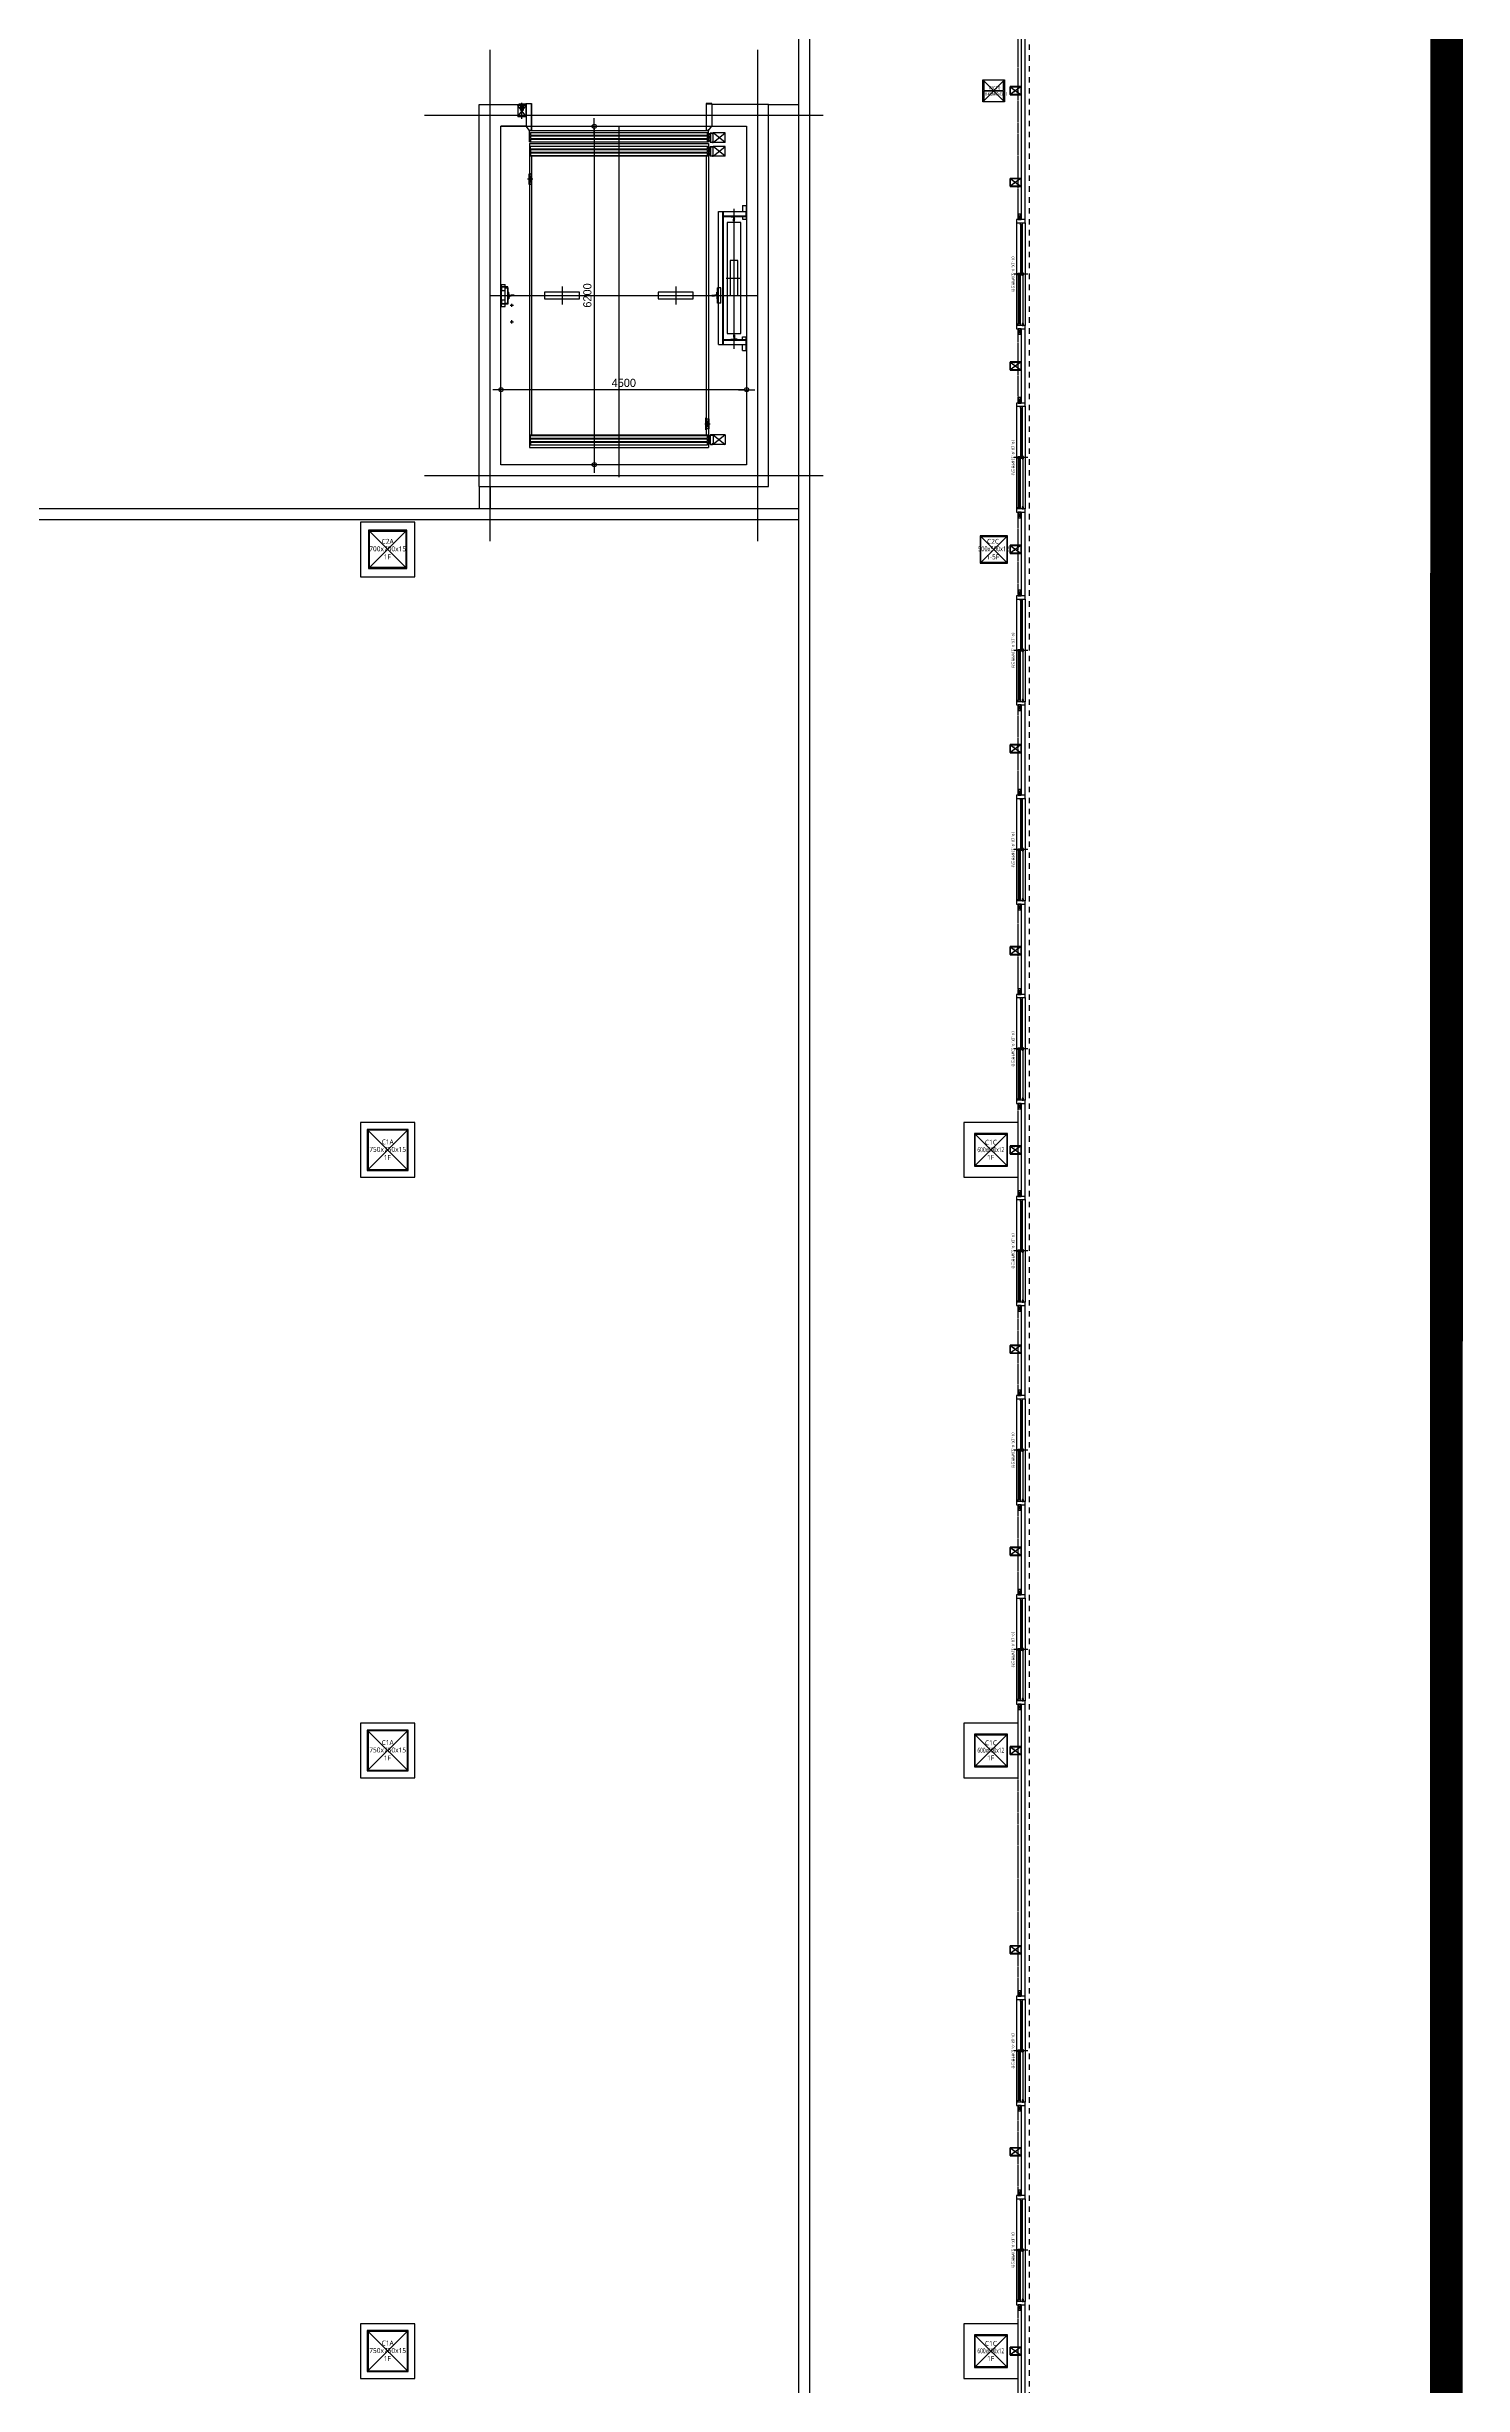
# Model space of a CAD drawing. Header units: millimetres. Extents: x 13515 to 183937, y -33900 to -660.
# Drawn here: x 121622 to 122028, y -20420 to -19750 of the extents above; entities that cross this region are included whole.
import ezdxf
from ezdxf.enums import TextEntityAlignment as Align

# ---------------------------------------------------------------- set-up
doc = ezdxf.new("R2010")
doc.units = ezdxf.units.MM
doc.header["$LTSCALE"] = 100
doc.header["$MEASUREMENT"] = 0
doc.header["$PDSIZE"] = -10
doc.linetypes.add('HIDDEN', pattern=[2, 1, -1])
doc.linetypes.add('HIDDEN2', pattern=[0.1875, 0.125, -0.0625])
doc.layers.get('0').update_dxf_attribs({"linetype": 'CONTINUOUS'})
doc.layers.get('Defpoints').update_dxf_attribs({"color": 171, "linetype": 'CONTINUOUS'})
doc.layers.add('#프레임 라인', color=189, linetype='CONTINUOUS', plot=False)
for name, color, linetype in [('ELE9', 9, 'CONTINUOUS'), ('h COLUMN', 252, 'CONTINUOUS'), ('WC', 2, 'CONTINUOUS'), ('WIN', 4, 'CONTINUOUS'), ('WIN-ETC', 1, 'CONTINUOUS'), ('WIN-G', 252, 'CONTINUOUS'), ('WIN2', 5, 'CONTINUOUS')]:
    doc.layers.add(name, color=color, linetype=linetype)
doc.styles.add('CGS', font='cgse', dxfattribs={"bigfont": 'cgs'})
doc.styles.add('TE', font='malgun_0.ttf')
doc.styles.add('돋움체', font='')
doc.styles.get('돋움체').set_extended_font_data('DotumChe')
doc.dimstyles.new('NDIM 1200', dxfattribs={"dimscale": 75, "dimtxt": 3, "dimasz": 1, "dimexe": 2, "dimexo": 2, "dimgap": 1, "dimtad": 1, "dimdec": 0, "dimdsep": 46, "dimtxsty": 'CGS', "dimblk": 'DOT0', "dimcen": 1, "dimdle": 8, "dimclrd": 256, "dimclre": 256, "dimclrt": 256, "dimadec": 0, "dimazin": 0, "dimtfac": 1, "dimtdec": 0, "dimtix": 1, "dimtmove": 2, "dimatfit": 3, "dimldrblk": 'DOT0', "dimfxl": 1, "dimtolj": 1, "dimtzin": 0, "dimlwd": -1, "dimlwe": -1, "dimarcsym": 0})

# ---------------------------------------------------------------- blocks, each defined once
blk = doc.blocks.new('*U143')
at = {"color": 0, "linetype": 'ByBlock'}
for p, q in [((100, 75), (-100, 75)), ((-100, 75), (-100, -75)), ((-96, 70), (96, 70)), ((-96, -70), (-96, 70)), ((96, 70), (96, -70)), ((100, -75), (100, 75)), ((-100, -75), (100, -75)), ((96, -70), (-96, -70))]:
    blk.add_line(p, q, dxfattribs=at)
at = {"layer": 'Defpoints'}
blk.add_point((0, 0), dxfattribs=at)
blk = doc.blocks.new('WC1')
at = {"layer": 'h COLUMN', "ltscale": 0.1}
for p, q in [((70, -96), (-70, 96)), ((70, 96), (-70, -96))]:
    blk.add_line(p, q, dxfattribs=at)
at = {"layer": 'h COLUMN', "ltscale": 0.1, "rotation": 90}
blk.add_blockref('*U143', (0, 0), dxfattribs=at)
at = {"layer": 'Defpoints', "style": 'TE'}
for s, width, p in [('WC1', 0.8, (-34, 25)), ('ㅁ-200x150x4.5', 0.5, (-74, -35))]:
    blk.add_text(s, height=30, dxfattribs=dict(at, width=width)).set_placement(p, align=Align.MIDDLE_LEFT)
blk = doc.blocks.new('WC10')
at = {"color": 3}
blk.add_lwpolyline([(179, 200), (200, 200), (200, -200), (179, -200), (179, -6), (-179, -6), (-179, -200), (-200, -200), (-200, 200), (-179, 200), (-179, 6), (179, 6)], close=True, dxfattribs=at)
at = {"layer": 'Defpoints', "ltscale": 10000}
for p, q in [((200, -200), (-200, 200)), ((-200, -200), (200, 200))]:
    blk.add_line(p, q, dxfattribs=at)
blk.add_lwpolyline([(-200, 200), (200, 200), (200, -200), (-200, -200)], close=True, dxfattribs=at)
at = {"layer": 'Defpoints', "style": 'TE'}
for s, width, p in [('WC10', 0.8, (-87, 54)), ('H-400x400x13x21', 0.5, (-159, -59))]:
    blk.add_text(s, height=60, dxfattribs=dict(at, width=width)).set_placement(p, align=Align.MIDDLE_LEFT)
blk = doc.blocks.new('지상1층 WC 배치')
at = {"layer": 'WC'}
blk.add_blockref('WC10', (225800, -35650), dxfattribs=at)
at = {"layer": 'WC', "rotation": 90}
for p in [(226200, -35650), (226200, -37330), (226200, -40690), (226200, -44050), (226200, -47700), (226200, -51400), (226200, -55050), (226200, -58700), (226200, -62400), (226200, -66050), (226200, -69700), (226200, -73400), (226200, -77050)]:
    blk.add_blockref('WC1', p, dxfattribs=at)
blk = doc.blocks.new('*U226')
at = {"color": 0, "linetype": 'ByBlock'}
for p, q in [((250, 250), (-250, 250)), ((-250, 250), (-250, -250)), ((-238, 238), (238, 238)), ((-238, -238), (-238, 238)), ((238, 238), (238, -238)), ((250, -250), (250, 250)), ((-250, -250), (250, -250)), ((238, -238), (-238, -238))]:
    blk.add_line(p, q, dxfattribs=at)
at = {"layer": 'Defpoints'}
blk.add_point((0, 0), dxfattribs=at)
blk = doc.blocks.new('C2C-1-5F')
at = {"layer": 'Defpoints', "ltscale": 10000}
for p, q in [((-250, -250), (250, 250)), ((-250, 250), (250, -250))]:
    blk.add_line(p, q, dxfattribs=at)
at = {"ltscale": 0.1}
blk.add_blockref('*U226', (0, 0), dxfattribs=at)
at = {"layer": 'Defpoints', "style": 'TE', "width": 0.7}
blk.add_text('500x500x12', height=90, dxfattribs=at).set_placement((0, -35), align=Align.CENTER)
at = {"layer": 'Defpoints', "style": 'TE'}
for s, p in [('C2C', (-12, 102)), ('1-5F', (-18, -182))]:
    blk.add_text(s, height=90, dxfattribs=at).set_placement(p, align=Align.CENTER)
blk = doc.blocks.new('*U130')
at = {"color": 0, "linetype": 'ByBlock'}
for p, q in [((350, 350), (-350, 350)), ((-350, 350), (-350, -350)), ((-335, 335), (335, 335)), ((-335, -335), (-335, 335)), ((335, 335), (335, -335)), ((350, -350), (350, 350)), ((-350, -350), (350, -350)), ((335, -335), (-335, -335))]:
    blk.add_line(p, q, dxfattribs=at)
at = {"layer": 'Defpoints'}
blk.add_point((0, 0), dxfattribs=at)
blk = doc.blocks.new('C2A-1F')
at = {"layer": '#프레임 라인', "ltscale": 0.1}
blk.add_lwpolyline([(-500, -500), (500, -500), (500, 500), (-500, 500)], close=True, dxfattribs=at)
at = {"layer": 'Defpoints', "ltscale": 10000}
for p, q in [((-350, -350), (350, 350)), ((350, -350), (-350, 350))]:
    blk.add_line(p, q, dxfattribs=at)
at = {"ltscale": 0.1}
blk.add_blockref('*U130', (0, 0), dxfattribs=at)
at = {"layer": 'Defpoints', "style": 'TE'}
for s, p in [('700x700x15', (0, -35)), ('C2A', (0, 102)), ('1F', (-6, -182))]:
    blk.add_text(s, height=90, dxfattribs=at).set_placement(p, align=Align.CENTER)
blk = doc.blocks.new('*U225')
at = {"color": 0, "linetype": 'ByBlock'}
for p, q in [((300, 300), (-300, 300)), ((-300, 300), (-300, -300)), ((-288, 288), (288, 288)), ((-288, -288), (-288, 288)), ((288, 288), (288, -288)), ((300, -300), (300, 300)), ((-300, -300), (300, -300)), ((288, -288), (-288, -288))]:
    blk.add_line(p, q, dxfattribs=at)
at = {"layer": 'Defpoints'}
blk.add_point((0, 0), dxfattribs=at)
blk = doc.blocks.new('C1C-1F')
at = {"layer": '#프레임 라인', "ltscale": 0.1}
blk.add_lwpolyline([(-500, -500), (500, -500), (500, 500), (-500, 500)], close=True, dxfattribs=at)
at = {"layer": 'Defpoints', "ltscale": 10000}
for p, q in [((-300, -300), (300, 300)), ((300, -300), (-300, 300))]:
    blk.add_line(p, q, dxfattribs=at)
at = {"ltscale": 0.1}
blk.add_blockref('*U225', (0, 0), dxfattribs=at)
at = {"layer": 'Defpoints', "style": 'TE', "width": 0.6}
blk.add_text('600x600x12', height=90, dxfattribs=at).set_placement((-3, -40), align=Align.CENTER)
at = {"layer": 'Defpoints', "style": 'TE'}
for s, p in [('C1C', (0, 96)), ('1F', (-6, -181))]:
    blk.add_text(s, height=90, dxfattribs=at).set_placement(p, align=Align.CENTER)
blk = doc.blocks.new('C1A-1F')
at = {"layer": '#프레임 라인', "ltscale": 0.1}
blk.add_lwpolyline([(-500, -500), (500, -500), (500, 500), (-500, 500)], close=True, dxfattribs=at)
for points in [[(-375, -375), (375, -375), (375, 375), (-375, 375)], [(-360, -360), (360, -360), (360, 360), (-360, 360)]]:
    blk.add_lwpolyline(points, close=True)
at = {"layer": 'Defpoints', "ltscale": 10000}
for p, q in [((-375, -375), (375, 375)), ((375, -375), (-375, 375))]:
    blk.add_line(p, q, dxfattribs=at)
at = {"layer": 'Defpoints', "style": 'TE'}
for s, p in [('750x750x15', (0, -35)), ('C1A', (0, 102)), ('1F', (-6, -182))]:
    blk.add_text(s, height=90, dxfattribs=at).set_placement(p, align=Align.CENTER)
blk = doc.blocks.new('DOT0')
blk.add_line((-3, 0), (3, 0))
at = {"color": 6}
blk.add_circle((0, 0), 0.75, dxfattribs=at)
blk = doc.blocks.new('*D212')
at = {"layer": 'Defpoints', "color": 0, "ltscale": 0.4, "transparency": 16777216}
for p in [(37199782, 30646), (37199782, 24446), (37199782, 24446)]:
    blk.add_point(p, dxfattribs=at)
at = {"layer": 'ELE9', "ltscale": 0.4, "transparency": 16777216}
blk.add_line((37199782, 30596), (37199782, 24496), dxfattribs=at)
at = {"layer": 'ELE9', "ltscale": 0.4, "transparency": 16777216, "xscale": 50, "yscale": 50, "zscale": 50}
for p, rotation in [((37199782, 30646), 90), ((37199782, 24446), 270)]:
    blk.add_blockref('DOT0', p, dxfattribs=dict(at, rotation=rotation))
at = {"layer": 'ELE9', "ltscale": 0.4, "transparency": 16777216, "insert": (37199657, 27546), "char_height": 150, "attachment_point": 5, "rotation": 90, "style": 'CGS'}
blk.add_mtext('\\A1;6200', dxfattribs=at)
blk = doc.blocks.new('*D213')
at = {"layer": 'Defpoints', "color": 0, "ltscale": 0.4, "transparency": 16777216}
for p in [(37198074, 25820), (37198074, 25820), (37202574, 25820)]:
    blk.add_point(p, dxfattribs=at)
at = {"layer": 'ELE9', "ltscale": 0.4, "transparency": 16777216}
blk.add_line((37202524, 25820), (37198124, 25820), dxfattribs=at)
at = {"layer": 'ELE9', "ltscale": 0.4, "transparency": 16777216, "xscale": 50, "yscale": 50, "zscale": 50, "rotation": 180}
blk.add_blockref('DOT0', (37198074, 25820), dxfattribs=at)
at = {"layer": 'ELE9', "ltscale": 0.4, "transparency": 16777216, "xscale": 50, "yscale": 50, "zscale": 50}
blk.add_blockref('DOT0', (37202574, 25820), dxfattribs=at)
at = {"layer": 'ELE9', "ltscale": 0.4, "transparency": 16777216, "insert": (37200324, 25945), "char_height": 150, "attachment_point": 5, "style": 'CGS'}
blk.add_mtext('\\A1;4500', dxfattribs=at)
blk = doc.blocks.new('A$Ca9cf91a4')
blk.add_wipeout([(13, 100), (13, 2100), (168, 2100), (168, 100)]).dxf.layer = 'WIN'
at = {"layer": 'WIN', "color": 8}
for p, q in [((93, 2100), (43, 2200)), ((93, 2200), (43, 2100)), ((93, 0), (43, 100)), ((93, 100), (43, 0))]:
    blk.add_line(p, q, dxfattribs=at)
for points in [[(93, 2200), (93, 2100), (43, 2100), (43, 2200)], [(93, 100), (93, 0), (43, 0), (43, 100)]]:
    blk.add_lwpolyline(points, close=True, dxfattribs=at)
at = {"layer": 'WIN', "ltscale": 0.1}
for points in [[(168, 2100), (168, 2040), (13, 2040), (13, 2100)], [(76, 2040), (41, 2040), (41, 2005), (76, 2005)], [(136, 2040), (136, 2000), (116, 2000), (116, 2040)], [(76, 1117), (41, 1117), (41, 1082), (76, 1082)], [(116, 1117), (81, 1117), (81, 1082), (116, 1082)], [(136, 1120), (136, 1080), (116, 1080), (116, 1120)], [(168, 160), (168, 100), (13, 100), (13, 160)], [(116, 195), (81, 195), (81, 160), (116, 160)]]:
    blk.add_lwpolyline(points, close=True, dxfattribs=at)
at = {"layer": 'WIN-ETC', "ltscale": 0.1}
blk.add_lwpolyline([(218, 1100), (-37, 1100)], dxfattribs=at)
at = {"layer": 'WIN-G', "ltscale": 0.1}
for points in [[(41, 1117), (41, 2005)], [(58, 1117), (58, 2005)], [(76, 1117), (76, 2005)], [(126, 1120), (126, 2000)], [(81, 195), (81, 1082)], [(98, 195), (98, 1082)], [(116, 195), (116, 1082)]]:
    blk.add_lwpolyline(points, dxfattribs=at)
at = {"layer": 'WIN2', "ltscale": 0.1}
for points in [[(13, 160), (13, 2040)], [(168, 160), (168, 2040)]]:
    blk.add_lwpolyline(points, dxfattribs=at)
at = {"layer": 'Defpoints', "style": '돋움체'}
blk.add_text('상온용PW(2.0.X1.0)', height=50, rotation=270, dxfattribs=at).set_placement((-90, 1098), align=Align.BOTTOM_CENTER)
blk = doc.blocks.new('FGHJ')
at = {"layer": 'ELE9', "ltscale": 0.1}
for p, q in [((37197874.1, 23046.3), (37197874.1, 32046.3)), ((37202774.1, 32046.3), (37202774.1, 23046.3)), ((37196674.1, 30846.3), (37203974.1, 30846.3)), ((37198074.1, 24446.3), (37198074.1, 30646.3)), ((37202574.1, 30646.3), (37202574.1, 24446.3)), ((37202574.1, 24446.3), (37198074.1, 24446.3)), ((37196674.1, 24246.3), (37203974.1, 24246.3))]:
    blk.add_line(p, q, dxfattribs=at)
at = {"layer": 'ELE9'}
for p, q in [((37198534.1, 30826.3), (37198384.1, 31026.3)), ((37198384.1, 30826.3), (37198534.1, 31026.3)), ((37198484.1, 30939.1), (37198434.1, 31046.3)), ((37198434.1, 30939.1), (37198484.1, 31046.3)), ((37198459.1, 30779.2), (37198459.1, 31073.4)), ((37198594.1, 30566.3), (37198534.1, 30646.3)), ((37198594.1, 30361.3), (37198594.1, 30566.3)), ((37198594.1, 30566.3), (37201874.1, 30566.3)), ((37198614.1, 30530.5), (37201854.1, 30531.3)), ((37198614.1, 30530.5), (37198614.1, 30480.5)), ((37198614.1, 30480.5), (37201854.1, 30481.3)), ((37198614.1, 30470.5), (37201854.1, 30471.3)), ((37198614.1, 30470.5), (37198614.1, 30420.5)), ((37198614.1, 30420.5), (37201854.1, 30421.3)), ((37198614.1, 30411.3), (37201854.1, 30411.3)), ((37198614.1, 30411.3), (37198614.1, 30361.3)), ((37200234.1, 30646.3), (37200234.1, 24221.3)), ((37201842.2, 30506.3), (37201894.1, 30506.3)), ((37201842.2, 30446.3), (37201894.1, 30446.3)), ((37201854.1, 30531.3), (37201854.1, 30481.3)), ((37201854.1, 30520.3), (37201857.3, 30520.3)), ((37201857.3, 30492.3), (37201854.1, 30492.3)), ((37201854.1, 30471.3), (37201854.1, 30421.3)), ((37201854.1, 30460.3), (37201857.3, 30460.3)), ((37201857.3, 30432.3), (37201854.1, 30432.3)), ((37201854.1, 30411.3), (37201854.1, 30361.3)), ((37201857.3, 30520.3), (37201857.3, 30492.3)), ((37201857.3, 30516.3), (37201891.1, 30516.3)), ((37201857.3, 30513.1), (37201891.1, 30513.1)), ((37201857.3, 30499.5), (37201891.1, 30499.5)), ((37201857.3, 30496.3), (37201891.1, 30496.3)), ((37201857.3, 30460.3), (37201857.3, 30432.3)), ((37201857.3, 30456.3), (37201891.1, 30456.3)), ((37201857.3, 30453.1), (37201891.1, 30453.1)), ((37201857.3, 30439.5), (37201891.1, 30439.5)), ((37201857.3, 30436.3), (37201891.1, 30436.3)), ((37201873.1, 30508.1), (37201889.1, 30508.1)), ((37201873.1, 30508.1), (37201889.1, 30508.1)), ((37201873.1, 30504.6), (37201889.1, 30504.6)), ((37201873.1, 30448.1), (37201889.1, 30448.1)), ((37201873.1, 30448.1), (37201889.1, 30448.1)), ((37201873.1, 30444.6), (37201889.1, 30444.6)), ((37201874.1, 30566.3), (37201934.1, 30646.3)), ((37201874.1, 30361.3), (37201874.1, 30566.3)), ((37201907.1, 30507.8), (37201877.1, 30507.8)), ((37201907.1, 30447.8), (37201877.1, 30447.8)), ((37201900.1, 30504.8), (37201879.1, 30504.8)), ((37201900.1, 30444.8), (37201879.1, 30444.8)), ((37201889.1, 30513.1), (37201889.1, 30508.1)), ((37201889.1, 30499.5), (37201889.1, 30504.6)), ((37201889.1, 30453.1), (37201889.1, 30448.1)), ((37201889.1, 30439.5), (37201889.1, 30444.6)), ((37201891.1, 30516.3), (37201891.1, 30513.1)), ((37201891.1, 30496.3), (37201891.1, 30499.5)), ((37201891.1, 30456.3), (37201891.1, 30453.1)), ((37201891.1, 30436.3), (37201891.1, 30439.5)), ((37201904.1, 30479.8), (37201904.1, 30500.8)), ((37201904.1, 30419.8), (37201904.1, 30440.8)), ((37201907.1, 30477.8), (37201906.1, 30477.8)), ((37201907.1, 30417.8), (37201906.1, 30417.8)), ((37201907.1, 30517.6), (37201907.1, 30355)), ((37201907.1, 30477.8), (37201907.1, 30507.8)), ((37201907.1, 30417.8), (37201907.1, 30497.8)), ((37201910.3, 30517.6), (37201910.3, 30355)), ((37201913.3, 30523.8), (37201950.9, 30523.8)), ((37201913.3, 30520.6), (37201950.9, 30520.6)), ((37201953.9, 30503.8), (37201953.9, 30517.6)), ((37201953.9, 30503.8), (37201957.1, 30503.8)), ((37201957.1, 30517.6), (37201957.1, 30503.8)), ((37201959.8, 30347.3), (37202179.8, 30527.3)), ((37202179.8, 30347.3), (37201959.8, 30527.3)), ((37201959.8, 30347.3), (37201959.8, 30527.3)), ((37202179.8, 30527.3), (37201959.8, 30527.3)), ((37202179.8, 30347.3), (37202179.8, 30527.3)), ((37198594.1, 30361.3), (37201874.1, 30361.3)), ((37198594.1, 30331.3), (37198594.1, 24761.3)), ((37198594.1, 30331.3), (37201874.1, 30331.3)), ((37198594.1, 30101.3), (37201874.1, 30101.3)), ((37198614.1, 30361.3), (37201854.1, 30361.3)), ((37198614.1, 30281.3), (37201854.1, 30281.3)), ((37198614.1, 30231.3), (37198614.1, 30281.3)), ((37198614.1, 30231.3), (37201854.1, 30231.3)), ((37198614.1, 30221.3), (37198614.1, 30171.3)), ((37198614.1, 30221.3), (37201854.1, 30221.3)), ((37198614.1, 30171.3), (37201854.1, 30171.3)), ((37198614.1, 30161.3), (37198614.1, 30111.3)), ((37198614.1, 30161.3), (37201854.1, 30161.3)), ((37198614.1, 30111.3), (37201854.1, 30111.3)), ((37198634.1, 30101.3), (37198634.1, 24991.3)), ((37198634.1, 30101.3), (37201834.1, 30101.3)), ((37201834.1, 30101.3), (37201834.1, 24991.3)), ((37201842.2, 30386.3), (37201894.1, 30386.3)), ((37201842.2, 30256.3), (37201894.1, 30256.3)), ((37201842.2, 30196.3), (37201894.1, 30196.3)), ((37201842.2, 30136.3), (37201894.1, 30136.3)), ((37201854.1, 30400.3), (37201857.3, 30400.3)), ((37201854.1, 30372.3), (37201854.1, 30400.3)), ((37201857.3, 30372.3), (37201854.1, 30372.3)), ((37201854.1, 30231.3), (37201854.1, 30281.3)), ((37201854.1, 30270.3), (37201857.3, 30270.3)), ((37201857.3, 30242.3), (37201854.1, 30242.3)), ((37201854.1, 30221.3), (37201854.1, 30171.3)), ((37201854.1, 30171.3), (37201854.1, 30221.3)), ((37201854.1, 30210.3), (37201857.3, 30210.3)), ((37201857.3, 30182.3), (37201854.1, 30182.3)), ((37201854.1, 30161.3), (37201854.1, 30111.3)), ((37201854.1, 30150.3), (37201857.3, 30150.3)), ((37201854.1, 30122.3), (37201854.1, 30150.3)), ((37201857.3, 30122.3), (37201854.1, 30122.3)), ((37201857.3, 30400.3), (37201857.3, 30372.3)), ((37201857.3, 30396.3), (37201891.1, 30396.3)), ((37201857.3, 30393.1), (37201891.1, 30393.1)), ((37201857.3, 30379.5), (37201891.1, 30379.5)), ((37201857.3, 30376.3), (37201891.1, 30376.3)), ((37201857.3, 30270.3), (37201857.3, 30242.3)), ((37201857.3, 30266.3), (37201891.1, 30266.3)), ((37201857.3, 30263.1), (37201891.1, 30263.1)), ((37201857.3, 30249.5), (37201891.1, 30249.5)), ((37201857.3, 30246.3), (37201891.1, 30246.3)), ((37201857.3, 30210.3), (37201857.3, 30182.3)), ((37201857.3, 30206.3), (37201891.1, 30206.3)), ((37201857.3, 30203.1), (37201891.1, 30203.1)), ((37201857.3, 30189.5), (37201891.1, 30189.5)), ((37201857.3, 30186.3), (37201891.1, 30186.3)), ((37201857.3, 30150.3), (37201857.3, 30122.3)), ((37201857.3, 30146.3), (37201891.1, 30146.3)), ((37201857.3, 30143.1), (37201891.1, 30143.1)), ((37201857.3, 30129.5), (37201891.1, 30129.5)), ((37201857.3, 30126.3), (37201891.1, 30126.3)), ((37201873.1, 30388.1), (37201889.1, 30388.1)), ((37201873.1, 30388.1), (37201889.1, 30388.1)), ((37201873.1, 30384.6), (37201889.1, 30384.6)), ((37201873.1, 30258.1), (37201889.1, 30258.1)), ((37201873.1, 30258.1), (37201889.1, 30258.1)), ((37201873.1, 30254.6), (37201889.1, 30254.6)), ((37201873.1, 30198.1), (37201889.1, 30198.1)), ((37201873.1, 30198.1), (37201889.1, 30198.1)), ((37201873.1, 30194.6), (37201889.1, 30194.6)), ((37201873.1, 30138.1), (37201889.1, 30138.1)), ((37201873.1, 30138.1), (37201889.1, 30138.1)), ((37201873.1, 30134.6), (37201889.1, 30134.6)), ((37201874.1, 30331.3), (37201874.1, 24761.3)), ((37201907.1, 30387.8), (37201877.1, 30387.8)), ((37201907.1, 30257.8), (37201877.1, 30257.8)), ((37201907.1, 30197.8), (37201877.1, 30197.8)), ((37201907.1, 30137.8), (37201877.1, 30137.8)), ((37201900.1, 30384.8), (37201879.1, 30384.8)), ((37201900.1, 30254.8), (37201879.1, 30254.8)), ((37201900.1, 30194.8), (37201879.1, 30194.8)), ((37201900.1, 30134.8), (37201879.1, 30134.8)), ((37201889.1, 30393.1), (37201889.1, 30388.1)), ((37201889.1, 30379.5), (37201889.1, 30384.6)), ((37201889.1, 30263.1), (37201889.1, 30258.1)), ((37201889.1, 30249.5), (37201889.1, 30254.6)), ((37201889.1, 30203.1), (37201889.1, 30198.1)), ((37201889.1, 30189.5), (37201889.1, 30194.6)), ((37201889.1, 30143.1), (37201889.1, 30138.1)), ((37201889.1, 30129.5), (37201889.1, 30134.6)), ((37201891.1, 30396.3), (37201891.1, 30393.1)), ((37201891.1, 30376.3), (37201891.1, 30379.5)), ((37201891.1, 30266.3), (37201891.1, 30263.1)), ((37201891.1, 30246.3), (37201891.1, 30249.5)), ((37201891.1, 30206.3), (37201891.1, 30203.1)), ((37201891.1, 30186.3), (37201891.1, 30189.5)), ((37201891.1, 30146.3), (37201891.1, 30143.1)), ((37201891.1, 30126.3), (37201891.1, 30129.5)), ((37201904.1, 30359.8), (37201904.1, 30380.8)), ((37201904.1, 30229.8), (37201904.1, 30250.8)), ((37201904.1, 30169.8), (37201904.1, 30190.8)), ((37201904.1, 30109.8), (37201904.1, 30130.8)), ((37201907.1, 30357.8), (37201906.1, 30357.8)), ((37201907.1, 30227.8), (37201906.1, 30227.8)), ((37201907.1, 30167.8), (37201906.1, 30167.8)), ((37201907.1, 30107.8), (37201906.1, 30107.8)), ((37201907.1, 30357.8), (37201907.1, 30387.8)), ((37201907.1, 30267.6), (37201907.1, 30105)), ((37201907.1, 30227.8), (37201907.1, 30257.8)), ((37201907.1, 30167.8), (37201907.1, 30247.8)), ((37201907.1, 30107.8), (37201907.1, 30137.8)), ((37201910.3, 30267.6), (37201910.3, 30105)), ((37201913.3, 30352), (37201950.9, 30352)), ((37201950.9, 30348.8), (37201913.3, 30348.8)), ((37201913.3, 30273.8), (37201950.9, 30273.8)), ((37201913.3, 30270.6), (37201950.9, 30270.6)), ((37201913.3, 30102), (37201950.9, 30102)), ((37201950.9, 30098.8), (37201913.3, 30098.8)), ((37201953.9, 30355), (37201953.9, 30368.8)), ((37201953.9, 30368.8), (37201957.1, 30368.8)), ((37201953.9, 30355), (37201953.9, 30368.8)), ((37201953.9, 30368.8), (37201957.1, 30368.8)), ((37201953.9, 30253.8), (37201953.9, 30267.6)), ((37201953.9, 30253.8), (37201957.1, 30253.8)), ((37201953.9, 30105), (37201953.9, 30118.8)), ((37201953.9, 30118.8), (37201957.1, 30118.8)), ((37201953.9, 30105), (37201953.9, 30118.8)), ((37201953.9, 30118.8), (37201957.1, 30118.8)), ((37201957.1, 30355), (37201957.1, 30368.8)), ((37201957.1, 30355), (37201957.1, 30368.8)), ((37201957.1, 30267.6), (37201957.1, 30253.8)), ((37201957.1, 30105), (37201957.1, 30118.8)), ((37201957.1, 30105), (37201957.1, 30118.8)), ((37202179.8, 30347.3), (37201959.8, 30347.3)), ((37201959.8, 30097.3), (37202179.8, 30277.3)), ((37202179.8, 30097.3), (37201959.8, 30277.3)), ((37202179.8, 30277.3), (37201959.8, 30277.3)), ((37201959.8, 30097.3), (37201959.8, 30277.3)), ((37202179.8, 30097.3), (37201959.8, 30097.3)), ((37202179.8, 30097.3), (37202179.8, 30277.3)), ((37198657.2, 29676.7), (37198560.9, 29676.7)), ((37198584.1, 29766.7), (37198634.1, 29586.7)), ((37198634.1, 29766.7), (37198584.1, 29586.7)), ((37198641.2, 29786.7), (37198634.1, 29786.7)), ((37198634.1, 29766.7), (37198634.1, 29786.7)), ((37198634.1, 29766.7), (37198634.1, 29566.7)), ((37198641.2, 29566.7), (37198641.2, 29786.7)), ((37198634.1, 29511.7), (37198641.2, 29511.7)), ((37202344.1, 26570.3), (37202344.1, 29132.3)), ((37202499.1, 29195.3), (37202574.1, 29195.3)), ((37202499.1, 29195.3), (37202499.1, 29085.3)), ((37202565.1, 29195.3), (37202565.1, 28945.3)), ((37202057.1, 26647.3), (37202057.1, 29085.3)), ((37202057.1, 29085.3), (37202564.1, 29085.3)), ((37202057.1, 27726.3), (37202057.1, 29083.3)), ((37202138.1, 26647.3), (37202138.1, 29085.3)), ((37202147.1, 26647.3), (37202147.1, 29085.3)), ((37202147.1, 29004.3), (37202564.1, 29004.3)), ((37202147.1, 28995.3), (37202564.1, 28995.3)), ((37202401.1, 28995.3), (37202287.1, 28995.3)), ((37202287.1, 28990.2), (37202287.1, 28995.3)), ((37202289.9, 28987.2), (37202336.5, 28984.5)), ((37202336.1, 28907.3), (37202336.1, 28946.3)), ((37202336.3, 28946.3), (37202336.1, 28946.3)), ((37202336.1, 28907.3), (37202337.1, 28906.3)), ((37202351.1, 28906.3), (37202337.1, 28906.3)), ((37202339.3, 28949.3), (37202339.3, 28981.5)), ((37202348.8, 28949.3), (37202348.8, 28981.5)), ((37202352.1, 28907.3), (37202351.1, 28906.3)), ((37202398.2, 28987.2), (37202351.6, 28984.5)), ((37202352.1, 28946.3), (37202351.8, 28946.3)), ((37202352.1, 28907.3), (37202352.1, 28946.3)), ((37202401.1, 28990.2), (37202401.1, 28995.3)), ((37202499.1, 28995.3), (37202499.1, 28945.3)), ((37202499.1, 28945.3), (37202574.1, 28945.3)), ((37202564.1, 28995.3), (37202564.1, 29085.3)), ((37202199.1, 27866.3), (37202464.1, 27866.3)), ((37197874.1, 27546.3), (37202774.1, 27546.3)), ((37198074.1, 27746.3), (37198149.1, 27746.3)), ((37198083.1, 27346.3), (37198083.1, 27746.3)), ((37198201.1, 27706.3), (37198084.1, 27706.3)), ((37198084.1, 27706.3), (37198084.1, 27631.3)), ((37198084.1, 27706.3), (37198084.1, 27631.3)), ((37198201.1, 27697.3), (37198084.1, 27697.3)), ((37198150.1, 27631.3), (37198084.1, 27631.3)), ((37198150.1, 27461.3), (37198084.1, 27461.3)), ((37198084.1, 27461.3), (37198084.1, 27386.3)), ((37198084.1, 27461.3), (37198084.1, 27386.3)), ((37198149.1, 27706.3), (37198149.1, 27746.3)), ((37198149.1, 27461.3), (37198149.1, 27631.3)), ((37198150.1, 27406.3), (37198150.1, 27686.3)), ((37198150.1, 27686.3), (37198206.1, 27686.3)), ((37198150.1, 27461.3), (37198150.1, 27631.3)), ((37198197.1, 27406.3), (37198197.1, 27686.3)), ((37198201.1, 27686.3), (37198201.1, 27706.3)), ((37198206.1, 27406.3), (37198206.1, 27686.3)), ((37198206.1, 27609.8), (37198206.1, 27482.8)), ((37198206.1, 27609.8), (37198215.7, 27609.8)), ((37198206.1, 27482.8), (37198215.7, 27482.8)), ((37198221.9, 27553.9), (37198218.7, 27607)), ((37198221.9, 27538.8), (37198218.7, 27485.7)), ((37198224.9, 27551.1), (37198258.1, 27551.1)), ((37198224.9, 27541.6), (37198258.1, 27541.6)), ((37198313.1, 27554.3), (37198261.1, 27554.3)), ((37198261.1, 27554.3), (37198261.1, 27554.1)), ((37198261.1, 27538.6), (37198261.1, 27538.3)), ((37198313.1, 27538.3), (37198261.1, 27538.3)), ((37198313.1, 27554.3), (37198314.1, 27553.3)), ((37198313.1, 27538.3), (37198314.1, 27539.3)), ((37198314.1, 27553.3), (37198314.1, 27539.3)), ((37199194.1, 27708.8), (37199194.1, 27383.8)), ((37201274.1, 27708.8), (37201274.1, 27383.8)), ((37201935.1, 27554.3), (37201934.1, 27553.3)), ((37201934.1, 27553.3), (37201934.1, 27539.3)), ((37201935.1, 27538.3), (37201934.1, 27539.3)), ((37201935.1, 27554.3), (37201987.1, 27554.3)), ((37201935.1, 27538.3), (37201987.1, 27538.3)), ((37201987.1, 27554.3), (37201987.1, 27554.1)), ((37201987.1, 27538.6), (37201987.1, 27538.3)), ((37202023.2, 27551.1), (37201990.1, 27551.1)), ((37202023.2, 27541.6), (37201990.1, 27541.6)), ((37202026.2, 27553.9), (37202029.4, 27607)), ((37202026.2, 27538.8), (37202029.4, 27485.7)), ((37202042.1, 27609.8), (37202032.4, 27609.8)), ((37202042.1, 27482.8), (37202032.4, 27482.8)), ((37202098.1, 27686.3), (37202042.1, 27686.3)), ((37202042.1, 27406.3), (37202042.1, 27686.3)), ((37202042.1, 27609.8), (37202042.1, 27482.8)), ((37202051.1, 27406.3), (37202051.1, 27686.3)), ((37202098.1, 27406.3), (37202098.1, 27686.3)), ((37198074.1, 27346.3), (37198149.1, 27346.3)), ((37198201.1, 27395.3), (37198084.1, 27395.3)), ((37198201.1, 27386.3), (37198084.1, 27386.3)), ((37198149.1, 27346.3), (37198149.1, 27386.3)), ((37198150.1, 27406.3), (37198206.1, 27406.3)), ((37198201.1, 27406.3), (37198201.1, 27386.3)), ((37198244.1, 27366.3), (37198304.1, 27366.3)), ((37198244.1, 27061.3), (37198304.1, 27061.3)), ((37198274.1, 27336.3), (37198274.1, 27396.3)), ((37198274.1, 27031.3), (37198274.1, 27091.3)), ((37202098.1, 27406.3), (37202042.1, 27406.3)), ((37202057.1, 26830.8), (37202057.1, 27406.3)), ((37198634.1, 26651.3), (37198634.1, 24991.3)), ((37202057.1, 26647.3), (37202564.1, 26647.3)), ((37202147.1, 26737.3), (37202564.1, 26737.3)), ((37202147.1, 26728.3), (37202564.1, 26728.3)), ((37202287.1, 26742.5), (37202287.1, 26737.3)), ((37202401.1, 26737.3), (37202287.1, 26737.3)), ((37202289.9, 26745.5), (37202336.5, 26748.2)), ((37202336.1, 26825.3), (37202337.1, 26826.3)), ((37202336.1, 26825.3), (37202336.1, 26786.3)), ((37202336.3, 26786.3), (37202336.1, 26786.3)), ((37202351.1, 26826.3), (37202337.1, 26826.3)), ((37202339.3, 26783.3), (37202339.3, 26751.2)), ((37202348.8, 26783.3), (37202348.8, 26751.2)), ((37202352.1, 26825.3), (37202351.1, 26826.3)), ((37202398.2, 26745.5), (37202351.6, 26748.2)), ((37202352.1, 26786.3), (37202351.8, 26786.3)), ((37202352.1, 26825.3), (37202352.1, 26786.3)), ((37202401.1, 26742.5), (37202401.1, 26737.3)), ((37202499.1, 26737.3), (37202499.1, 26787.3)), ((37202499.1, 26787.3), (37202574.1, 26787.3)), ((37202499.1, 26537.3), (37202499.1, 26647.3)), ((37202564.1, 26662.3), (37202564.1, 26737.3)), ((37202564.1, 26737.3), (37202564.1, 26647.3)), ((37202565.1, 26537.3), (37202565.1, 26787.3)), ((37202499.1, 26537.3), (37202574.1, 26537.3)), ((37201826.9, 25086.5), (37201826.9, 25306.5)), ((37201826.9, 25306.5), (37201834.1, 25306.5)), ((37201834.1, 25286.5), (37201834.1, 25306.5)), ((37201834.1, 25286.5), (37201834.1, 25086.5)), ((37201884.1, 25286.5), (37201834.1, 25106.5)), ((37201834.1, 25286.5), (37201884.1, 25106.5)), ((37198594.1, 24991.3), (37201874.1, 24991.3)), ((37198614.1, 24931.3), (37198614.1, 24981.3)), ((37198614.1, 24981.3), (37201854.1, 24981.3)), ((37198614.1, 24931.3), (37201854.1, 24931.3)), ((37198614.1, 24871.3), (37198614.1, 24921.3)), ((37198614.1, 24921.3), (37201854.1, 24921.3)), ((37198614.1, 24871.3), (37201854.1, 24871.3)), ((37198614.1, 24861.3), (37198614.1, 24811.3)), ((37198614.1, 24861.3), (37201854.1, 24861.3)), ((37201810.9, 25196.5), (37201907.2, 25196.5)), ((37201834.1, 25086.5), (37201826.9, 25086.5)), ((37201842.2, 24956.3), (37201894.1, 24956.3)), ((37201842.2, 24896.3), (37201894.1, 24896.3)), ((37201854.1, 24931.3), (37201854.1, 24981.3)), ((37201857.3, 24970.3), (37201854.1, 24970.3)), ((37201854.1, 24970.3), (37201854.1, 24942.3)), ((37201854.1, 24942.3), (37201857.3, 24942.3)), ((37201854.1, 24871.3), (37201854.1, 24921.3)), ((37201854.1, 24921.3), (37201854.1, 24871.3)), ((37201857.3, 24910.3), (37201854.1, 24910.3)), ((37201854.1, 24882.3), (37201857.3, 24882.3)), ((37201854.1, 24861.3), (37201854.1, 24811.3)), ((37201857.3, 24850.3), (37201854.1, 24850.3)), ((37201857.3, 24942.3), (37201857.3, 24970.3)), ((37201857.3, 24966.3), (37201891.1, 24966.3)), ((37201857.3, 24963.1), (37201891.1, 24963.1)), ((37201857.3, 24949.5), (37201891.1, 24949.5)), ((37201857.3, 24946.3), (37201891.1, 24946.3)), ((37201857.3, 24882.3), (37201857.3, 24910.3)), ((37201857.3, 24906.3), (37201891.1, 24906.3)), ((37201857.3, 24903.1), (37201891.1, 24903.1)), ((37201857.3, 24889.5), (37201891.1, 24889.5)), ((37201857.3, 24886.3), (37201891.1, 24886.3)), ((37201857.3, 24822.3), (37201857.3, 24850.3)), ((37201857.3, 24846.3), (37201891.1, 24846.3)), ((37201857.3, 24843.1), (37201891.1, 24843.1)), ((37201873.1, 24958.1), (37201889.1, 24958.1)), ((37201873.1, 24954.6), (37201889.1, 24954.6)), ((37201873.1, 24954.6), (37201889.1, 24954.6)), ((37201873.1, 24898.1), (37201889.1, 24898.1)), ((37201873.1, 24894.6), (37201889.1, 24894.6)), ((37201873.1, 24894.6), (37201889.1, 24894.6)), ((37201907.1, 24954.8), (37201877.1, 24954.8)), ((37201907.1, 24894.8), (37201877.1, 24894.8)), ((37201900.1, 24957.8), (37201879.1, 24957.8)), ((37201900.1, 24897.8), (37201879.1, 24897.8)), ((37201889.1, 24963.1), (37201889.1, 24958.1)), ((37201889.1, 24949.5), (37201889.1, 24954.6)), ((37201889.1, 24903.1), (37201889.1, 24898.1)), ((37201889.1, 24889.5), (37201889.1, 24894.6)), ((37201889.1, 24843.1), (37201889.1, 24838.1)), ((37201891.1, 24966.3), (37201891.1, 24963.1)), ((37201891.1, 24946.3), (37201891.1, 24949.5)), ((37201891.1, 24906.3), (37201891.1, 24903.1)), ((37201891.1, 24886.3), (37201891.1, 24889.5)), ((37201891.1, 24846.3), (37201891.1, 24843.1)), ((37201904.1, 24982.8), (37201904.1, 24961.8)), ((37201904.1, 24922.8), (37201904.1, 24901.8)), ((37201904.1, 24862.8), (37201904.1, 24841.8)), ((37201907.1, 24984.8), (37201906.1, 24984.8)), ((37201907.1, 24924.8), (37201906.1, 24924.8)), ((37201907.1, 24864.8), (37201906.1, 24864.8)), ((37201907.1, 24825), (37201907.1, 24987.6)), ((37201907.1, 24984.8), (37201907.1, 24954.8)), ((37201907.1, 24924.8), (37201907.1, 24844.8)), ((37201907.1, 24864.8), (37201907.1, 24834.8)), ((37201910.3, 24825), (37201910.3, 24987.6)), ((37201950.9, 24993.8), (37201913.3, 24993.8)), ((37201913.3, 24990.6), (37201950.9, 24990.6)), ((37201953.9, 24987.6), (37201953.9, 24973.8)), ((37201953.9, 24987.6), (37201953.9, 24973.8)), ((37201953.9, 24973.8), (37201957.1, 24973.8)), ((37201953.9, 24973.8), (37201957.1, 24973.8)), ((37201957.1, 24987.6), (37201957.1, 24973.8)), ((37201957.1, 24987.6), (37201957.1, 24973.8)), ((37202179.8, 24995.3), (37201959.8, 24995.3)), ((37201959.8, 24995.3), (37202179.8, 24815.3)), ((37202179.8, 24995.3), (37201959.8, 24815.3)), ((37201959.8, 24995.3), (37201959.8, 24815.3)), ((37202179.8, 24995.3), (37202179.8, 24815.3)), ((37198594.1, 24761.3), (37201874.1, 24761.3)), ((37198614.1, 24811.3), (37201854.1, 24811.3)), ((37201842.2, 24836.3), (37201894.1, 24836.3)), ((37201854.1, 24822.3), (37201857.3, 24822.3)), ((37201857.3, 24829.5), (37201891.1, 24829.5)), ((37201857.3, 24826.3), (37201891.1, 24826.3)), ((37201873.1, 24838.1), (37201889.1, 24838.1)), ((37201873.1, 24834.6), (37201889.1, 24834.6)), ((37201873.1, 24834.6), (37201889.1, 24834.6)), ((37201907.1, 24834.8), (37201877.1, 24834.8)), ((37201900.1, 24837.8), (37201879.1, 24837.8)), ((37201889.1, 24829.5), (37201889.1, 24834.6)), ((37201891.1, 24826.3), (37201891.1, 24829.5)), ((37201913.3, 24822), (37201950.9, 24822)), ((37201913.3, 24818.8), (37201950.9, 24818.8)), ((37201953.9, 24838.8), (37201953.9, 24825)), ((37201953.9, 24838.8), (37201957.1, 24838.8)), ((37201957.1, 24825), (37201957.1, 24838.8)), ((37202179.8, 24815.3), (37201959.8, 24815.3))]:
    blk.add_line(p, q, dxfattribs=at)
at = {"layer": 'ELE9', "ltscale": 10, "const_width": 600}
blk.add_lwpolyline([(37006864.8, -50949.1), (37215384.5, -50949.1), (37215399.1, 71596.3), (37112506, 71586.4)], dxfattribs=at)
at = {"layer": 'ELE9', "linetype": 'HIDDEN2'}
blk.add_lwpolyline([(37203399.1, -38303.7), (37207549.1, -38303.7), (37207549.1, 67646.3)], dxfattribs=at)
at = {"layer": 'ELE9', "ltscale": 0.1}
for points in [[(37207599.1, 47546.3), (37207599.1, -25803.7)], [(37207674.1, -25803.7), (37207674.1, 47546.3)], [(37203524.1, 35746.3), (37203524.1, -26353.7)], [(37203724.1, 35746.3), (37203724.1, -26353.7)], [(37197674.1, 24046.3), (37197674.1, 31046.3), (37198534.1, 31046.3), (37198534.1, 30646.3), (37198074.1, 30646.3)], [(37202974.1, 24046.3), (37202974.1, 31046.3), (37201934.1, 31046.3), (37201934.1, 30646.3), (37202574.1, 30646.3)], [(37202974.1, 31046.3), (37203524.1, 31046.3)], [(37202974.1, 30846.3), (37203524.1, 30846.3)], [(37197674.1, 24046.3), (37202974.1, 24046.3)], [(37197674.1, 24046.3), (37197674.1, 23646.3)], [(37197874.1, 24046.3), (37197874.1, 23646.3)], [(37171549.1, 23646.3), (37203524.1, 23646.3)], [(37171549.1, 23446.3), (37203524.1, 23446.3)]]:
    blk.add_lwpolyline(points, dxfattribs=at)
at = {"layer": 'ELE9'}
for points in [[(37198534.1, 31026.3), (37198384.1, 31026.3), (37198384.1, 30826.3), (37198534.1, 30826.3)], [(37198516.3, 31053.3), (37198401.9, 31053.3), (37198401.9, 31046.3), (37198516.3, 31046.3)], [(37198484.1, 31046.3), (37198434.1, 31046.3), (37198434.1, 30939.1), (37198484.1, 30939.1)], [(37198584.1, 29766.7), (37198584.1, 29586.7), (37198634.1, 29586.7), (37198634.1, 29766.7)], [(37202469.1, 28881.3), (37202219.1, 28881.3), (37202219.1, 26851.3), (37202469.1, 26851.3)], [(37202414.1, 28186.3), (37202274.1, 28186.3), (37202274.1, 27546.3), (37202414.1, 27546.3)], [(37199514.1, 27608.8), (37198874.1, 27608.8), (37198874.1, 27483.8), (37199514.1, 27483.8)], [(37201594.1, 27608.8), (37200954.1, 27608.8), (37200954.1, 27483.8), (37201594.1, 27483.8)], [(37201884.1, 25286.5), (37201884.1, 25106.5), (37201834.1, 25106.5), (37201834.1, 25286.5)]]:
    blk.add_lwpolyline(points, close=True, dxfattribs=at)
for points in [[(37198634.1, 30566.3), (37198594.1, 30566.3), (37198594.1, 30581.3), (37198596.1, 30581.3), (37198596.1, 30568.3), (37198632.1, 30568.3), (37198632.1, 31059.3), (37198534.1, 31059.3), (37198534.1, 31046.3), (37198532.1, 31046.3), (37198532.1, 31061.3), (37198634.1, 31061.3), (37198634.1, 30566.3)], [(37201834.1, 30566.3), (37201874.1, 30566.3), (37201874.1, 30581.3), (37201872.1, 30581.3), (37201872.1, 30568.3), (37201836.1, 30568.3), (37201836.1, 31059.3), (37201934.1, 31059.3), (37201934.1, 31046.3), (37201936.1, 31046.3), (37201936.1, 31061.3), (37201834.1, 31061.3), (37201834.1, 30566.3)]]:
    blk.add_lwpolyline(points, dxfattribs=at)
at = {"layer": 'ELE9', "ltscale": 0.1}
blk.add_lwpolyline([(37202574.1, 24446.3), (37198074.1, 24446.3), (37198074.1, 30646.3), (37202574.1, 30646.3)], close=True, dxfattribs=at)
at = {"layer": 'ELE9'}
for centre in [(37198274.1, 27366.3), (37198274.1, 27061.3)]:
    blk.add_circle(centre, 10, dxfattribs=at)
for centre, radius, start, end in [((37201900.1, 30500.8), 4, 0, 90), ((37201900.1, 30440.8), 4, 0, 90), ((37201906.1, 30479.8), 2, 180, 270), ((37201906.1, 30419.8), 2, 180, 270), ((37201913.3, 30517.6), 6.2, 90, 180), ((37201913.3, 30517.6), 3, 90, 180), ((37201950.9, 30517.6), 6.2, 0, 90), ((37201950.9, 30517.6), 3, 0, 90), ((37201900.1, 30380.8), 4, 0, 90), ((37201900.1, 30250.8), 4, 0, 90), ((37201900.1, 30190.8), 4, 0, 90), ((37201900.1, 30130.8), 4, 0, 90), ((37201906.1, 30359.8), 2, 180, 270), ((37201906.1, 30359.8), 2, 180, 270), ((37201906.1, 30229.8), 2, 180, 270), ((37201906.1, 30169.8), 2, 180, 270), ((37201906.1, 30109.8), 2, 180, 270), ((37201906.1, 30109.8), 2, 180, 270), ((37201913.3, 30355), 6.2, 180, 270), ((37201913.3, 30267.6), 6.2, 90, 180), ((37201913.3, 30105), 6.2, 180, 270), ((37201913.3, 30355), 3, 180, 270), ((37201913.3, 30267.6), 3, 90, 180), ((37201913.3, 30105), 3, 180, 270), ((37201950.9, 30355), 3, 270, 0), ((37201950.9, 30355), 6.2, 270, 0), ((37201950.9, 30267.6), 6.2, 0, 90), ((37201950.9, 30267.6), 3, 0, 90), ((37201950.9, 30105), 3, 270, 0), ((37201950.9, 30105), 6.2, 270, 0), ((37202290.1, 28990.2), 3, 180, 266.7139), ((37202336.3, 28949.3), 3, 270, 0), ((37202336.3, 28981.5), 3, 0, 86.7139), ((37202351.8, 28981.5), 3, 93.2861, 180), ((37202351.8, 28949.3), 3, 180, 270), ((37202398.1, 28990.2), 3, 273.2861, 0), ((37198215.7, 27606.8), 3, 3.40934, 90), ((37198215.7, 27485.8), 3, 270, 356.59066), ((37198224.9, 27554.1), 3, 183.40934, 270), ((37198224.9, 27538.6), 3, 90, 176.59066), ((37198258.1, 27554.1), 3, 270, 0), ((37198258.1, 27538.6), 3, 0, 90), ((37201990.1, 27554.1), 3, 180, 270), ((37201990.1, 27538.6), 3, 90, 180), ((37202023.2, 27554.1), 3, 270, 356.59066), ((37202023.2, 27538.6), 3, 3.40934, 90), ((37202032.4, 27606.8), 3, 90, 176.59066), ((37202032.4, 27485.8), 3, 183.40934, 270), ((37202290.1, 26742.5), 3, 93.2861, 180), ((37202336.3, 26783.3), 3, 0, 90), ((37202336.3, 26751.2), 3, 273.2861, 0), ((37202351.8, 26783.3), 3, 90, 180), ((37202351.8, 26751.2), 3, 180, 266.7139), ((37202398.1, 26742.5), 3, 0, 86.7139), ((37201900.1, 24961.8), 4, 270, 0), ((37201900.1, 24901.8), 4, 270, 0), ((37201900.1, 24841.8), 4, 270, 0), ((37201906.1, 24982.8), 2, 90, 180), ((37201906.1, 24982.8), 2, 90, 180), ((37201906.1, 24922.8), 2, 90, 180), ((37201906.1, 24862.8), 2, 90, 180), ((37201913.3, 24987.6), 6.2, 90, 180), ((37201913.3, 24987.6), 3, 90, 180), ((37201950.9, 24987.6), 6.2, 0, 90), ((37201950.9, 24987.6), 3, 0, 90), ((37201913.3, 24825), 6.2, 180, 270), ((37201913.3, 24825), 3, 180, 270), ((37201950.9, 24825), 3, 270, 0), ((37201950.9, 24825), 6.2, 270, 0)]:
    blk.add_arc(centre, radius, start, end, dxfattribs=at)
blk.add_blockref('지상1층 WC 배치', (36981299.1, 66946.3), dxfattribs=at)
at = {"layer": 'ELE9', "ltscale": 0.1}
for name, p in [('C2A-1F', (37195999.1, 22896.3)), ('C2C-1-5F', (37207099.1, 22896.3)), ('C1A-1F', (37195999.1, 11896.3)), ('C1C-1F', (37207049.1, 11896.3)), ('C1A-1F', (37195999.1, 896.3)), ('C1C-1F', (37207049.1, 896.3)), ('C1A-1F', (37195999.1, -10103.7)), ('C1C-1F', (37207049.1, -10103.7))]:
    blk.add_blockref(name, p, dxfattribs=at)
at = {"layer": 'ELE9', "ltscale": 0.4}
for base, p1, p2, angle, picture, middle in [((37199781.8, 24446.3), (37199781.8, 30646.3), (37199781.8, 24446.3), 90, '*D212', (37199656.8, 27546.3)), ((37198074.1, 25819.5), (37202574.1, 25819.5), (37198074.1, 25819.5), 180, '*D213', (37200324.1, 25944.5))]:
    dim = blk.add_linear_dim(base=base, p1=p1, p2=p2, angle=angle, dimstyle='NDIM 1200', override={"dimscale": 50, "dimclrd": 256, "dimclre": 256, "dimclrt": 256}, dxfattribs=at)
    dim.commit()
    dim.dimension.update_dxf_attribs({"geometry": picture, "text_midpoint": middle})
at = {"layer": 'ELE9', "ltscale": 0.1, "xscale": -1, "rotation": 180}
for p in [(37207506, 29036.3), (37207506, 25676.3), (37207506, 22146.3), (37207506, 18496.3), (37207506, 14846.3), (37207506, 11146.3), (37207506, 7496.3), (37207506, 3846.3), (37207506, -3503.7), (37207506, -7153.7)]:
    blk.add_blockref('A$Ca9cf91a4', p, dxfattribs=at)
at = {"layer": 'ELE9', "linetype": 'HIDDEN'}
blk.add_lwpolyline([(37004040.2, -38428.7), (36980599.1, 15369.2), (36980599.1, 54346.3), (37030249.1, 54346.3), (37030249.1, 67846.3), (37207749.1, 67846.3), (37207749.1, 62946.3), (37211349.1, 62946.3), (37211349.1, 47346.3), (37207749.1, 47346.3), (37207749.1, -20253.7), (37211349.1, -20253.7), (37211349.1, -33603.7), (37207749.1, -33603.7), (37207749.1, -38428.7)], close=True, dxfattribs=at)

msp = doc.modelspace()

# ---------------------------------------------------------------- block references
at = {"xscale": 0.01565102769230769, "yscale": 0.01565102769230769, "zscale": 0.01565102769230769}
msp.add_blockref('FGHJ', (-460436.19, -20252.24), dxfattribs=at)

doc.saveas('drawing.dxf')
